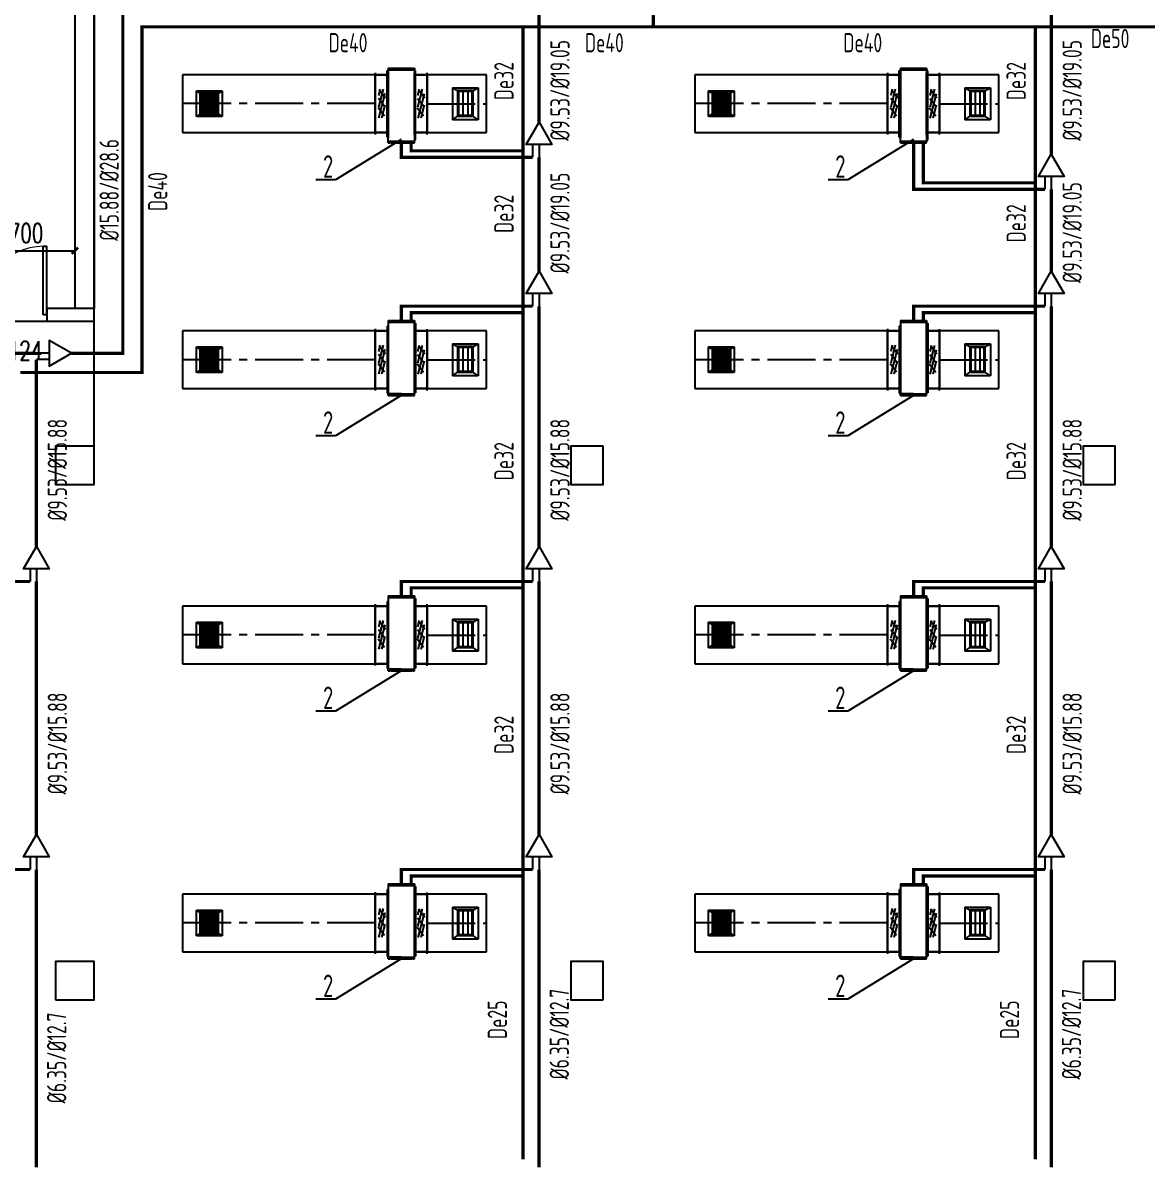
# Model space of a CAD drawing. Extents: x 1738143 to 1822243, y -608375 to -303375.
# Drawn here: x 1767924 to 1785486, y -524786 to -506971 of the extents above; entities that cross this region are included whole.
import ezdxf

# ---------------------------------------------------------------- set-up
doc = ezdxf.new("R2010")
doc.units = 0
doc.header["$LTSCALE"] = 1000
doc.header["$MEASUREMENT"] = 0
doc.linetypes.add('CENTER2', pattern=[1.125, 0.75, -0.125, 0.125, -0.125])
for name, color, linetype in [('COLUMN', 9, 'Continuous'), ('DUCT-排风风口', 7, 'Continuous'), ('DUCT-送风中心线', 5, 'CENTER2'), ('DUCT-送风法兰', 2, 'Continuous'), ('DUCT-送风管', 4, 'Continuous'), ('DUCT-送风管端线', 2, 'Continuous'), ('DUCT-送风阀门', 7, 'Continuous'), ('PIPE-空冷凝水', 150, 'CENTER2'), ('TH_DIM', 3, 'Continuous'), ('TH_TEXT', 7, 'Continuous'), ('VRV-EQUIP', 7, 'Continuous'), ('VRV-PIPE', 1, 'Continuous'), ('VRV-配件', 1, 'Continuous'), ('WALL', 9, 'Continuous'), ('WINDOW', 4, 'Continuous'), ('WINDOW_TEXT', 7, 'Continuous'), ('采暖', 7, 'Continuous')]:
    doc.layers.add(name, color=color, linetype=linetype)
doc.styles.add('_TCH_DIM_T3', font='SIMPLEX', dxfattribs={"width": 0.705882, "bigfont": 'GBCBIG'})
doc.styles.add('_TCH_WINDOW', font='SIMPLEX', dxfattribs={"height": 3.5, "bigfont": 'GBCBIG'})
doc.styles.add('TSSD_Rein', font='Tssdeng.shx', dxfattribs={"width": 0.7, "bigfont": 'hztxt.shx'})
doc.dimstyles.new('_TCH_ARCH&&100', dxfattribs={"dimtxt": 297.5, "dimasz": 100, "dimexe": 250, "dimexo": 300, "dimgap": 126.25, "dimtad": 1, "dimdec": 0, "dimzin": 0, "dimdsep": 46, "dimtxsty": '_TCH_DIM_T3', "dimblk": 'ARCHTICK', "dimcen": 0.09, "dimclrt": 7, "dimazin": 2, "dimtfac": 1, "dimtdec": 0, "dimtix": 1, "dimtmove": 2, "dimatfit": 3, "dimfxl": 30, "dimtolj": 1, "dimtzin": 0, "dimarcsym": 0})

# ---------------------------------------------------------------- blocks, each defined once
blk = doc.blocks.new('_FZHK')
blk.add_lwpolyline([(-0.5, -0.5), (0.5, -0.5), (0.5, 0.5), (-0.5, 0.5)], close=True)
blk = doc.blocks.new('$DorLib2D$00000001')
for p, q in [((0.45, 0.975), (0.5, 0.975)), ((0.45, 0), (0.45, 0.975)), ((0.5, 0), (0.5, 0.975)), ((0.5, 0), (0.45, 0))]:
    blk.add_line(p, q)
at = {"lineweight": 13}
blk.add_arc((0.475, 0), 0.975, 91.4693, 180, dxfattribs=at)
blk = doc.blocks.new('A$C67117B41')
blk.add_line((-18200.9, 6856.2), (-18200.9, 10006.4))
at = {"layer": 'WALL'}
for p, q in [((-18500.9, 14206.2), (-18500.9, 9006.4)), ((-18200.9, 14206.2), (-18200.9, 9006.4)), ((-18200.9, 9006.4), (-18938.7, 9006.4)), ((-18938.7, 9006.4), (-18938.7, 8806.4)), ((-18200.9, 8806.4), (-18200.9, 9006.4)), ((-18938.7, 8806.4), (-18200.9, 8806.4))]:
    blk.add_line(p, q, dxfattribs=at)
at = {"layer": 'COLUMN'}
for p, xscale, yscale, zscale, rotation in [((-18500.9, 6556.2), 600, 600, 600, 180), ((-10500.9, 6556.2), 500, 600, 600, 180), ((-2500.9, 6556.2), 600, 500, 500, 90), ((-10500.9, -1493.8), 600.0009766495787, 500, 500, 90), ((-2500.9, -1493.8), 600.0009765375871, 499.9999999795109, 499.9999999795109, 90)]:
    blk.add_blockref('_FZHK', p, dxfattribs=dict(at, xscale=xscale, yscale=yscale, zscale=zscale, rotation=rotation))
at = {"layer": 'COLUMN', "xscale": 600, "yscale": 600, "zscale": 600}
blk.add_blockref('_FZHK', (-18500.9, -1493.8), dxfattribs=at)
at = {"layer": 'WINDOW'}
ref = blk.add_blockref('$DorLib2D$00000001', (-19488.7, 8906.4), dxfattribs=dict(at, xscale=-1100, yscale=-1100, zscale=-1100, rotation=180.0000000000262))
ref.add_attrib('A', 'M1124', (-19943.7, 8197.9), dxfattribs={"layer": 'WINDOW_TEXT', "height": 297.5, "style": '_TCH_WINDOW', "width": 0.705882})
blk = doc.blocks.new('_ArchTick')
at = {"color": 0, "linetype": 'ByBlock', "const_width": 0.4}
blk.add_lwpolyline([(-0.5, -0.5), (0.5, 0.5)], dxfattribs=at)
blk = doc.blocks.new('*D705')
at = {"layer": 'Defpoints', "color": 0, "transparency": 16777216}
for p in [(1767035, -508435), (1768736, -508436), (1768736, -510531)]:
    blk.add_point(p, dxfattribs=at)
at = {"layer": 'TH_DIM', "color": 0, "lineweight": -2, "transparency": 16777216}
for p, q in [((1767035, -508735), (1767035, -510781)), ((1768736, -508736), (1768736, -510781)), ((1767035, -510531), (1768736, -510531))]:
    blk.add_line(p, q, dxfattribs=at)
at = {"layer": 'TH_DIM', "color": 0, "lineweight": -2, "transparency": 16777216, "xscale": 100, "yscale": 100, "zscale": 100}
for p, rotation in [((1767035, -510531), 179.9856760554191), ((1768736, -510531), 359.985676055419)]:
    blk.add_blockref('_ArchTick', p, dxfattribs=dict(at, rotation=rotation))
at = {"layer": 'TH_DIM', "color": 7, "transparency": 16777216, "insert": (1767885, -510256), "char_height": 297.5, "attachment_point": 5, "rotation": 359.9857, "style": '_TCH_DIM_T3'}
blk.add_mtext('\\A1;1700', dxfattribs=at)
blk = doc.blocks.new('$风口$00000108')
for p, q in [((-250, 135), (-190, 75)), ((-250, -135), (-250, 135)), ((250, 135), (200, 75)), ((250, 135), (250, -135)), ((200, 25), (-190, 25)), ((-250, -135), (-190, -75)), ((200, -25), (-190, -25)), ((200, -75), (250, -135)), ((250, -135), (-250, -135))]:
    blk.add_line(p, q)
at = {"linetype": 'Continuous'}
blk.add_line((250, 135), (-250, 135), dxfattribs=at)
at = {"lineweight": 40}
for p, q in [((-190, 75), (200, 75)), ((-190, -75), (-190, 75)), ((200, 75), (200, -75)), ((-190, -75), (200, -75))]:
    blk.add_line(p, q, dxfattribs=at)
blk = doc.blocks.new('$风口$00000138')
for p, q in [((-195, 130), (195, 130)), ((-195, -130), (-195, 130)), ((-160, 95), (-195, 130)), ((160, 95), (195, 130)), ((195, 130), (195, -130)), ((160, 95), (-160, 95)), ((160, -95), (160, 95)), ((-160, -95), (-195, -130)), ((-160, -95), (160, -95)), ((160, -95), (195, -130)), ((195, -130), (-195, -130))]:
    blk.add_line(p, q)
at = {"lineweight": 40}
blk.add_line((-160, 95), (-160, -95), dxfattribs=at)
at = {"lineweight": -3}
for p, q in [((-140, 68.5), (-160, 68.5)), ((-160, 64), (-140, 64)), ((-140, 42), (-160, 42)), ((-160, 37.5), (-140, 37.5)), ((-140, 15.5), (-160, 15.5)), ((-160, 11), (-140, 11)), ((-140, -95), (-140, 95)), ((-135, 95), (-135, -95)), ((-115, 68.5), (-135, 68.5)), ((-135, 64), (-115, 64)), ((-115, 42), (-135, 42)), ((-135, 37.5), (-115, 37.5)), ((-115, 15.5), (-135, 15.5)), ((-135, 11), (-115, 11)), ((-115, -95), (-115, 95)), ((-110, 95), (-110, -95)), ((-90, 68.5), (-110, 68.5)), ((-110, 64), (-90, 64)), ((-90, 42), (-110, 42)), ((-110, 37.5), (-90, 37.5)), ((-90, 15.5), (-110, 15.5)), ((-110, 11), (-90, 11)), ((-90, -95), (-90, 95)), ((-85, 95), (-85, -95)), ((-65, 68.5), (-85, 68.5)), ((-85, 64), (-65, 64)), ((-65, 42), (-85, 42)), ((-85, 37.5), (-65, 37.5)), ((-65, 15.5), (-85, 15.5)), ((-85, 11), (-65, 11)), ((-65, -95), (-65, 95)), ((-60, 95), (-60, -95)), ((-40, 68.5), (-60, 68.5)), ((-60, 64), (-40, 64)), ((-40, 42), (-60, 42)), ((-60, 37.5), (-40, 37.5)), ((-40, 15.5), (-60, 15.5)), ((-60, 11), (-40, 11)), ((-40, -95), (-40, 95)), ((-35, 95), (-35, -95)), ((-15, 68.5), (-35, 68.5)), ((-35, 64), (-15, 64)), ((-15, 42), (-35, 42)), ((-35, 37.5), (-15, 37.5)), ((-15, 15.5), (-35, 15.5)), ((-35, 11), (-15, 11)), ((-15, -95), (-15, 95)), ((-10, 95), (-10, -95)), ((10, 68.5), (-10, 68.5)), ((-10, 64), (10, 64)), ((10, 42), (-10, 42)), ((-10, 37.5), (10, 37.5)), ((10, 15.5), (-10, 15.5)), ((-10, 11), (10, 11)), ((10, -95), (10, 95)), ((15, 95), (15, -95)), ((35, 68.5), (15, 68.5)), ((15, 64), (35, 64)), ((35, 42), (15, 42)), ((15, 37.5), (35, 37.5)), ((35, 15.5), (15, 15.5)), ((15, 11), (35, 11)), ((35, -95), (35, 95)), ((40, 95), (40, -95)), ((60, 68.5), (40, 68.5)), ((40, 64), (60, 64)), ((60, 42), (40, 42)), ((40, 37.5), (60, 37.5)), ((60, 15.5), (40, 15.5)), ((40, 11), (60, 11)), ((60, -95), (60, 95)), ((65, 95), (65, -95)), ((85, 68.5), (65, 68.5)), ((65, 64), (85, 64)), ((85, 42), (65, 42)), ((65, 37.5), (85, 37.5)), ((85, 15.5), (65, 15.5)), ((65, 11), (85, 11)), ((85, -95), (85, 95)), ((90, 95), (90, -95)), ((110, 68.5), (90, 68.5)), ((90, 64), (110, 64)), ((110, 42), (90, 42)), ((90, 37.5), (110, 37.5)), ((110, 15.5), (90, 15.5)), ((90, 11), (110, 11)), ((110, -95), (110, 95)), ((115, 95), (115, -95)), ((135, 68.5), (115, 68.5)), ((115, 64), (135, 64)), ((135, 42), (115, 42)), ((115, 37.5), (135, 37.5)), ((135, 15.5), (115, 15.5)), ((115, 11), (135, 11)), ((135, -95), (135, 95)), ((140, 95), (140, -95)), ((160, 68.5), (140, 68.5)), ((140, 64), (160, 64)), ((160, 42), (140, 42)), ((140, 37.5), (160, 37.5)), ((160, 15.5), (140, 15.5)), ((140, 11), (160, 11)), ((-140, -11), (-160, -11)), ((-160, -15.5), (-140, -15.5)), ((-140, -37.5), (-160, -37.5)), ((-160, -42), (-140, -42)), ((-140, -64), (-160, -64)), ((-160, -68.5), (-140, -68.5)), ((-115, -11), (-135, -11)), ((-135, -15.5), (-115, -15.5)), ((-115, -37.5), (-135, -37.5)), ((-135, -42), (-115, -42)), ((-115, -64), (-135, -64)), ((-135, -68.5), (-115, -68.5)), ((-90, -11), (-110, -11)), ((-110, -15.5), (-90, -15.5)), ((-90, -37.5), (-110, -37.5)), ((-110, -42), (-90, -42)), ((-90, -64), (-110, -64)), ((-110, -68.5), (-90, -68.5)), ((-65, -11), (-85, -11)), ((-85, -15.5), (-65, -15.5)), ((-65, -37.5), (-85, -37.5)), ((-85, -42), (-65, -42)), ((-65, -64), (-85, -64)), ((-85, -68.5), (-65, -68.5)), ((-40, -11), (-60, -11)), ((-60, -15.5), (-40, -15.5)), ((-40, -37.5), (-60, -37.5)), ((-60, -42), (-40, -42)), ((-40, -64), (-60, -64)), ((-60, -68.5), (-40, -68.5)), ((-15, -11), (-35, -11)), ((-35, -15.5), (-15, -15.5)), ((-15, -37.5), (-35, -37.5)), ((-35, -42), (-15, -42)), ((-15, -64), (-35, -64)), ((-35, -68.5), (-15, -68.5)), ((10, -11), (-10, -11)), ((-10, -15.5), (10, -15.5)), ((10, -37.5), (-10, -37.5)), ((-10, -42), (10, -42)), ((10, -64), (-10, -64)), ((-10, -68.5), (10, -68.5)), ((35, -11), (15, -11)), ((15, -15.5), (35, -15.5)), ((35, -37.5), (15, -37.5)), ((15, -42), (35, -42)), ((35, -64), (15, -64)), ((15, -68.5), (35, -68.5)), ((60, -11), (40, -11)), ((40, -15.5), (60, -15.5)), ((60, -37.5), (40, -37.5)), ((40, -42), (60, -42)), ((60, -64), (40, -64)), ((40, -68.5), (60, -68.5)), ((85, -11), (65, -11)), ((65, -15.5), (85, -15.5)), ((85, -37.5), (65, -37.5)), ((65, -42), (85, -42)), ((85, -64), (65, -64)), ((65, -68.5), (85, -68.5)), ((110, -11), (90, -11)), ((90, -15.5), (110, -15.5)), ((110, -37.5), (90, -37.5)), ((90, -42), (110, -42)), ((110, -64), (90, -64)), ((90, -68.5), (110, -68.5)), ((135, -11), (115, -11)), ((115, -15.5), (135, -15.5)), ((135, -37.5), (115, -37.5)), ((115, -42), (135, -42)), ((135, -64), (115, -64)), ((115, -68.5), (135, -68.5)), ((160, -11), (140, -11)), ((140, -15.5), (160, -15.5)), ((160, -37.5), (140, -37.5)), ((140, -42), (160, -42)), ((160, -64), (140, -64)), ((140, -68.5), (160, -68.5))]:
    blk.add_line(p, q, dxfattribs=at)
blk = doc.blocks.new('$VRV_海信日立$00000013')
for p, q in [((-450, 135), (-430, 135)), ((-450, 135), (-450, 118.25)), ((-443.5, 118.25), (-450, 118.25)), ((-443.5, 118.25), (-443.5, 121.5)), ((-436.5, 121.5), (-436.5, 108.5)), ((-430, 135), (-430, -135)), ((-429.6, 134.6), (-430, 134.6)), ((-430, -0.5), (-430, 134.6)), ((-429.6, 135), (-429.6, 134.6)), ((-429.6, 135), (389, 135)), ((-429, 135.5), (-429, 135)), ((389, 135.5), (-429, 135.5)), ((389, 135), (-429, 135)), ((382, 147.5), (-422, 147.5)), ((-422, 147.5), (-422, 135.5)), ((375, 135.5), (375, 135)), ((382, 147.5), (382, 135.5)), ((389, 135.5), (389, 135)), ((389, 134.6), (389, 135)), ((430, 134.6), (389, 134.6)), ((430, 134.6), (429.6, 134.6)), ((430, 135), (430, -135)), ((450, 135), (430, 135)), ((430, 134.6), (430, -6.5)), ((436.5, 121.5), (436.5, 108.5)), ((443.5, 118.25), (443.5, 121.5)), ((443.5, 118.25), (450, 118.25)), ((450, 135), (450, 118.25)), ((-443.5, 111.75), (-450, 111.75)), ((-450, 111.75), (-450, -111.75)), ((-443.5, 108.5), (-443.5, 111.75)), ((443.5, 111.75), (450, 111.75)), ((443.5, 108.5), (443.5, 111.75)), ((450, 111.75), (450, -111.75)), ((-443.5, -111.75), (-450, -111.75)), ((-443.5, -108.5), (-443.5, -111.75)), ((-436.5, -121.5), (-436.5, -108.5)), ((430, -46.617211), (430, -74.743728)), ((430, -84.256272), (430, -135)), ((436.5, -108.5), (436.5, -121.5)), ((443.5, -108.5), (443.5, -111.75)), ((443.5, -111.75), (450, -111.75)), ((-450, -118.25), (-450, -135)), ((-443.5, -118.25), (-450, -118.25)), ((-450, -135), (-430, -135)), ((-443.5, -118.25), (-443.5, -121.5)), ((-430, -134.6), (-429.6, -134.6)), ((-429.6, -134.6), (-429.6, -135)), ((-429.6, -135), (-425, -135)), ((-425, -135), (425.014933, -135)), ((-425, -135.5), (-425, -135)), ((-425, -135.5), (425.014933, -135.5)), ((-418, -147.5), (-418, -135)), ((418, -147.5), (-418, -147.5)), ((418, -135.5), (418, -147.5)), ((425, -135), (425, -135.5)), ((429.6, -135), (425.014933, -135)), ((430, -134.6), (429.6, -134.6)), ((429.6, -134.6), (429.6, -135)), ((450, -135), (430, -135)), ((443.5, -118.25), (450, -118.25)), ((443.5, -118.25), (443.5, -121.5)), ((450, -118.25), (450, -135))]:
    blk.add_line(p, q)
for centre, start, end in [((-440, 121.5), 90, 180), ((-440, 121.5), 0, 90), ((440, 121.5), 90, 180), ((440, 121.5), 0, 90), ((-440, 108.5), 180, 270), ((-440, 108.5), 270, 0), ((440, 108.5), 180, 270), ((440, 108.5), 270, 0), ((-440, -108.5), 90, 180), ((-440, -108.5), 0, 90), ((440, -108.5), 90, 180), ((440, -108.5), 0, 90), ((-440, -121.5), 180, 270), ((-440, -121.5), 270, 0), ((440, -121.5), 180, 270), ((440, -121.5), 270, 0)]:
    blk.add_arc(centre, 3.5, start, end)
blk = doc.blocks.new('00000589Body')
at = {"color": 0, "linetype": 'ByBlock', "lineweight": -2}
for p, q in [((250, 500), (-250, 500)), ((-250, -500), (-250, 500)), ((250, -500), (250, 500)), ((-250, -500), (250, -500))]:
    blk.add_line(p, q, dxfattribs=at)
at = {"color": 0, "linetype": 'ByBlock'}
for p, q in [((-125, -174), (120, 250)), ((-125, 26), (4, 250)), ((145, 69), (-105, 213)), ((125, -93), (-125, 51)), ((-53, -250), (125, 59)), ((96, -246), (-154, -102)), ((62, -250), (125, -141))]:
    blk.add_line(p, q, dxfattribs=at)

msp = doc.modelspace()

# ---------------------------------------------------------------- hatches: boundary and pattern name
at = {"layer": 'PIPE-空冷凝水', "linetype": 'CENTER2'}
for points in [[(1769786.2, -507033.2), (1769786.2, -507008.2), (1769761.2, -507008.2)], [(1769786.2, -507033.2), (1769761.2, -507033.2), (1769761.2, -507008.2)], [(1773989, -508970.8), (1773964, -508970.8), (1773964, -508995.8)], [(1773989, -508970.8), (1773989, -508995.8), (1773964, -508995.8)], [(1781989, -509470.8), (1781964, -509470.8), (1781964, -509495.8)], [(1781989, -509470.8), (1781989, -509495.8), (1781964, -509495.8)], [(1773989, -511498.2), (1773964, -511498.2), (1773964, -511473.2)], [(1773989, -511498.2), (1773989, -511473.2), (1773964, -511473.2)], [(1781989, -511498.2), (1781964, -511498.2), (1781964, -511473.2)], [(1781989, -511498.2), (1781989, -511473.2), (1781964, -511473.2)], [(1769786.2, -512433), (1769811.2, -512433), (1769811.2, -512458)], [(1769786.2, -512433), (1769786.2, -512458), (1769811.2, -512458)], [(1773989, -515798.2), (1773964, -515798.2), (1773964, -515773.2)], [(1773989, -515798.2), (1773989, -515773.2), (1773964, -515773.2)], [(1781989, -515798.2), (1781964, -515798.2), (1781964, -515773.2)], [(1781989, -515798.2), (1781989, -515773.2), (1781964, -515773.2)], [(1773989, -520298.2), (1773964, -520298.2), (1773964, -520273.2)], [(1773989, -520298.2), (1773989, -520273.2), (1773964, -520273.2)], [(1781989, -520298.2), (1781964, -520298.2), (1781964, -520273.2)], [(1781989, -520298.2), (1781989, -520273.2), (1781964, -520273.2)]]:
    msp.add_hatch(color=256, dxfattribs=at).paths.add_polyline_path(points)
at = {"layer": 'VRV-PIPE', "linetype": 'Continuous'}
for points in [[(1773837.5, -509070.8), (1773812.5, -509070.8), (1773812.5, -509095.8)], [(1773837.5, -509070.8), (1773837.5, -509095.8), (1773812.5, -509095.8)], [(1781837.5, -509570.8), (1781812.5, -509570.8), (1781812.5, -509595.8)], [(1781837.5, -509570.8), (1781837.5, -509595.8), (1781812.5, -509595.8)], [(1773837.5, -511398.2), (1773812.5, -511398.2), (1773812.5, -511373.2)], [(1773837.5, -511398.2), (1773837.5, -511373.2), (1773812.5, -511373.2)], [(1781837.5, -511398.2), (1781812.5, -511398.2), (1781812.5, -511373.2)], [(1781837.5, -511398.2), (1781837.5, -511373.2), (1781812.5, -511373.2)], [(1769486.2, -512133), (1769511.2, -512133), (1769511.2, -512158)], [(1769486.2, -512133), (1769486.2, -512158), (1769511.2, -512158)], [(1773837.5, -515698.2), (1773812.5, -515698.2), (1773812.5, -515673.2)], [(1773837.5, -515698.2), (1773837.5, -515673.2), (1773812.5, -515673.2)], [(1781837.5, -515698.2), (1781812.5, -515698.2), (1781812.5, -515673.2)], [(1781837.5, -515698.2), (1781837.5, -515673.2), (1781812.5, -515673.2)], [(1773837.5, -520198.2), (1773812.5, -520198.2), (1773812.5, -520173.2)], [(1773837.5, -520198.2), (1773837.5, -520173.2), (1773812.5, -520173.2)], [(1781837.5, -520198.2), (1781812.5, -520198.2), (1781812.5, -520173.2)], [(1781837.5, -520198.2), (1781837.5, -520173.2), (1781812.5, -520173.2)]]:
    msp.add_hatch(color=256, dxfattribs=at).paths.add_polyline_path(points)

# ---------------------------------------------------------------- linework, layer by layer
for p, q in [((1773836, -508792.2, 2500), (1772810.1, -509423.9, -1899.8)), ((1781836.8, -508792.2, 2500), (1780810.9, -509423.9, -1899.8)), ((1772810.1, -509423.9, -1899.8), (1772502.8, -509423.9, -1899.8)), ((1780810.9, -509423.9, -1899.8), (1780503.6, -509423.9, -1899.8)), ((1773836, -512792.2, 2500), (1772810.1, -513423.9, -1899.8)), ((1781836, -512792.2, 2500), (1780810.1, -513423.9, -1899.8)), ((1772810.1, -513423.9, -1899.8), (1772502.8, -513423.9, -1899.8)), ((1780810.1, -513423.9, -1899.8), (1780502.8, -513423.9, -1899.8)), ((1773836, -517092.2, 2500), (1772810.1, -517723.9, -1899.8)), ((1781836, -517092.2, 2500), (1780810.1, -517723.9, -1899.8)), ((1772810.1, -517723.9, -1899.8), (1772502.8, -517723.9, -1899.8)), ((1780810.1, -517723.9, -1899.8), (1780502.8, -517723.9, -1899.8)), ((1773836, -521592.2, 2500), (1772810.1, -522223.9, -1899.8)), ((1781836, -521592.2, 2500), (1780810.1, -522223.9, -1899.8)), ((1772810.1, -522223.9, -1899.8), (1772502.8, -522223.9, -1899.8)), ((1780810.1, -522223.9, -1899.8), (1780502.8, -522223.9, -1899.8))]:
    msp.add_line(p, q)
for points in [[(1752436.2, -513558.2), (1752436.2, -511633), (1769036.2, -511633), (1769036.2, -506233.2), (1785036.2, -506233.2), (1785036.2, -497833.2), (1808436.2, -497833.2), (1808836.2, -498333.2), (1808836.2, -521533.2), (1808436.2, -522033.2), (1793036.2, -522033.2), (1793036.2, -527633.2), (1792536.2, -528233.2), (1752436.2, -528233.2), (1752447.2, -500582.6), (1768736.2, -500582.6)], [(1752442.8, -511633), (1769036.2, -511633), (1769036.2, -506233.2), (1785036.2, -506233.2), (1785036.2, -497833.2), (1808436.2, -497833.2), (1808836.2, -498383.2), (1808836.2, -521533.2), (1808436.2, -522033.2), (1793036.2, -522033.2), (1793036.2, -527633.2), (1792536.2, -528233.2), (1752436.2, -528233.2), (1752442.8, -511633)]]:
    msp.add_lwpolyline(points)
at = {"layer": 'DUCT-送风中心线'}
for p, q in [((1773429.5, -508233.2), (1770418.4, -508233.2)), ((1774240.9, -508234.5), (1775167.4, -508234.5)), ((1781429.5, -508233.2), (1778418.4, -508233.2)), ((1782240.9, -508234.5), (1783167.4, -508234.5)), ((1773429.5, -512233.2), (1770418.4, -512233.2)), ((1774240.9, -512234.5), (1775167.4, -512234.5)), ((1781429.5, -512233.2), (1778418.4, -512233.2)), ((1782240.9, -512234.5), (1783167.4, -512234.5)), ((1773429.5, -516533.2), (1770418.4, -516533.2)), ((1774240.9, -516534.5), (1775167.4, -516534.5)), ((1781429.5, -516533.2), (1778418.4, -516533.2)), ((1782240.9, -516534.5), (1783167.4, -516534.5)), ((1773429.5, -521033.2), (1770418.4, -521033.2)), ((1774240.9, -521034.5), (1775167.4, -521034.5)), ((1781429.5, -521033.2), (1778418.4, -521033.2)), ((1782240.9, -521034.5), (1783167.4, -521034.5))]:
    msp.add_line(p, q, dxfattribs=at)
at = {"layer": 'DUCT-送风法兰'}
for p, q in [((1773429.6, -507753.2), (1773429.6, -508713.2)), ((1773629.8, -507753.2), (1773629.8, -508713.2)), ((1774040.6, -508714.5), (1774040.6, -507754.5)), ((1774240.8, -508714.5), (1774240.8, -507754.5)), ((1781429.6, -507753.2), (1781429.6, -508713.2)), ((1781629.8, -507753.2), (1781629.8, -508713.2)), ((1782040.6, -508714.5), (1782040.6, -507754.5)), ((1782240.8, -508714.5), (1782240.8, -507754.5)), ((1773429.6, -511753.2), (1773429.6, -512713.2)), ((1773629.8, -511753.2), (1773629.8, -512713.2)), ((1774040.6, -512714.5), (1774040.6, -511754.5)), ((1774240.8, -512714.5), (1774240.8, -511754.5)), ((1781429.6, -511753.2), (1781429.6, -512713.2)), ((1781629.8, -511753.2), (1781629.8, -512713.2)), ((1782040.6, -512714.5), (1782040.6, -511754.5)), ((1782240.8, -512714.5), (1782240.8, -511754.5)), ((1773429.6, -516053.2), (1773429.6, -517013.2)), ((1773629.8, -516053.2), (1773629.8, -517013.2)), ((1774040.6, -517014.5), (1774040.6, -516054.5)), ((1774240.8, -517014.5), (1774240.8, -516054.5)), ((1781429.6, -516053.2), (1781429.6, -517013.2)), ((1781629.8, -516053.2), (1781629.8, -517013.2)), ((1782040.6, -517014.5), (1782040.6, -516054.5)), ((1782240.8, -517014.5), (1782240.8, -516054.5)), ((1773429.6, -520553.2), (1773429.6, -521513.2)), ((1773629.8, -520553.2), (1773629.8, -521513.2)), ((1781429.6, -520553.2), (1781429.6, -521513.2)), ((1781629.8, -520553.2), (1781629.8, -521513.2)), ((1774040.6, -521514.5), (1774040.6, -520554.5)), ((1774240.8, -521514.5), (1774240.8, -520554.5)), ((1782040.6, -521514.5), (1782040.6, -520554.5)), ((1782240.8, -521514.5), (1782240.8, -520554.5))]:
    msp.add_line(p, q, dxfattribs=at)
at = {"layer": 'DUCT-送风管'}
for p, q in [((1773429.5, -507783.2), (1770418.4, -507783.2)), ((1770418.4, -507783.2), (1770418.4, -508683.2)), ((1773429.7, -507783.2), (1773629.7, -507783.2)), ((1774040.7, -507784.5), (1774240.7, -507784.5)), ((1775167.4, -507784.5), (1774240.9, -507784.5)), ((1775167.4, -508684.5), (1775167.4, -507784.5)), ((1781429.5, -507783.2), (1778418.4, -507783.2)), ((1778418.4, -507783.2), (1778418.4, -508683.2)), ((1781429.7, -507783.2), (1781629.7, -507783.2)), ((1782040.7, -507784.5), (1782240.7, -507784.5)), ((1783167.4, -507784.5), (1782240.9, -507784.5)), ((1783167.4, -508684.5), (1783167.4, -507784.5)), ((1770418.4, -508683.2), (1773429.5, -508683.2)), ((1773629.7, -508683.2), (1773429.7, -508683.2)), ((1774240.7, -508684.5), (1774040.7, -508684.5)), ((1774240.9, -508684.5), (1775167.4, -508684.5)), ((1778418.4, -508683.2), (1781429.5, -508683.2)), ((1781629.7, -508683.2), (1781429.7, -508683.2)), ((1782240.7, -508684.5), (1782040.7, -508684.5)), ((1782240.9, -508684.5), (1783167.4, -508684.5)), ((1773429.5, -511783.2), (1770418.4, -511783.2)), ((1770418.4, -511783.2), (1770418.4, -512683.2)), ((1773429.7, -511783.2), (1773629.7, -511783.2)), ((1774040.7, -511784.5), (1774240.7, -511784.5)), ((1775167.4, -511784.5), (1774240.9, -511784.5)), ((1775167.4, -512684.5), (1775167.4, -511784.5)), ((1781429.5, -511783.2), (1778418.4, -511783.2)), ((1778418.4, -511783.2), (1778418.4, -512683.2)), ((1781429.7, -511783.2), (1781629.7, -511783.2)), ((1782040.7, -511784.5), (1782240.7, -511784.5)), ((1783167.4, -511784.5), (1782240.9, -511784.5)), ((1783167.4, -512684.5), (1783167.4, -511784.5)), ((1770418.4, -512683.2), (1773429.5, -512683.2)), ((1773629.7, -512683.2), (1773429.7, -512683.2)), ((1774240.7, -512684.5), (1774040.7, -512684.5)), ((1774240.9, -512684.5), (1775167.4, -512684.5)), ((1778418.4, -512683.2), (1781429.5, -512683.2)), ((1781629.7, -512683.2), (1781429.7, -512683.2)), ((1782240.7, -512684.5), (1782040.7, -512684.5)), ((1782240.9, -512684.5), (1783167.4, -512684.5)), ((1773429.5, -516083.2), (1770418.4, -516083.2)), ((1770418.4, -516083.2), (1770418.4, -516983.2)), ((1773429.7, -516083.2), (1773629.7, -516083.2)), ((1774040.7, -516084.5), (1774240.7, -516084.5)), ((1775167.4, -516084.5), (1774240.9, -516084.5)), ((1775167.4, -516984.5), (1775167.4, -516084.5)), ((1781429.5, -516083.2), (1778418.4, -516083.2)), ((1778418.4, -516083.2), (1778418.4, -516983.2)), ((1781429.7, -516083.2), (1781629.7, -516083.2)), ((1782040.7, -516084.5), (1782240.7, -516084.5)), ((1783167.4, -516084.5), (1782240.9, -516084.5)), ((1783167.4, -516984.5), (1783167.4, -516084.5)), ((1770418.4, -516983.2), (1773429.5, -516983.2)), ((1773629.7, -516983.2), (1773429.7, -516983.2)), ((1774240.7, -516984.5), (1774040.7, -516984.5)), ((1774240.9, -516984.5), (1775167.4, -516984.5)), ((1778418.4, -516983.2), (1781429.5, -516983.2)), ((1781629.7, -516983.2), (1781429.7, -516983.2)), ((1782240.7, -516984.5), (1782040.7, -516984.5)), ((1782240.9, -516984.5), (1783167.4, -516984.5)), ((1773429.5, -520583.2), (1770418.4, -520583.2)), ((1770418.4, -520583.2), (1770418.4, -521483.2)), ((1773429.7, -520583.2), (1773629.7, -520583.2)), ((1774040.7, -520584.5), (1774240.7, -520584.5)), ((1775167.4, -520584.5), (1774240.9, -520584.5)), ((1775167.4, -521484.5), (1775167.4, -520584.5)), ((1781429.5, -520583.2), (1778418.4, -520583.2)), ((1778418.4, -520583.2), (1778418.4, -521483.2)), ((1781429.7, -520583.2), (1781629.7, -520583.2)), ((1782040.7, -520584.5), (1782240.7, -520584.5)), ((1783167.4, -520584.5), (1782240.9, -520584.5)), ((1783167.4, -521484.5), (1783167.4, -520584.5)), ((1770418.4, -521483.2), (1773429.5, -521483.2)), ((1773629.7, -521483.2), (1773429.7, -521483.2)), ((1774240.7, -521484.5), (1774040.7, -521484.5)), ((1774240.9, -521484.5), (1775167.4, -521484.5)), ((1778418.4, -521483.2), (1781429.5, -521483.2)), ((1781629.7, -521483.2), (1781429.7, -521483.2)), ((1782240.7, -521484.5), (1782040.7, -521484.5)), ((1782240.9, -521484.5), (1783167.4, -521484.5))]:
    msp.add_line(p, q, dxfattribs=at)
at = {"layer": 'DUCT-送风管端线'}
for p, q in [((1773429.5, -508683.2), (1773429.5, -507783.2)), ((1773429.7, -508683.2), (1773429.7, -507783.2)), ((1773629.7, -508683.2), (1773629.7, -507783.2)), ((1774040.7, -508684.5), (1774040.7, -507784.5)), ((1774240.7, -508684.5), (1774240.7, -507784.5)), ((1774240.9, -507784.5), (1774240.9, -508684.5)), ((1781429.5, -508683.2), (1781429.5, -507783.2)), ((1781429.7, -508683.2), (1781429.7, -507783.2)), ((1781629.7, -508683.2), (1781629.7, -507783.2)), ((1782040.7, -508684.5), (1782040.7, -507784.5)), ((1782240.7, -508684.5), (1782240.7, -507784.5)), ((1782240.9, -507784.5), (1782240.9, -508684.5)), ((1773429.5, -512683.2), (1773429.5, -511783.2)), ((1773429.7, -512683.2), (1773429.7, -511783.2)), ((1773629.7, -512683.2), (1773629.7, -511783.2)), ((1774040.7, -512684.5), (1774040.7, -511784.5)), ((1774240.7, -512684.5), (1774240.7, -511784.5)), ((1774240.9, -511784.5), (1774240.9, -512684.5)), ((1781429.5, -512683.2), (1781429.5, -511783.2)), ((1781429.7, -512683.2), (1781429.7, -511783.2)), ((1781629.7, -512683.2), (1781629.7, -511783.2)), ((1782040.7, -512684.5), (1782040.7, -511784.5)), ((1782240.7, -512684.5), (1782240.7, -511784.5)), ((1782240.9, -511784.5), (1782240.9, -512684.5)), ((1773429.5, -516983.2), (1773429.5, -516083.2)), ((1773429.7, -516983.2), (1773429.7, -516083.2)), ((1773629.7, -516983.2), (1773629.7, -516083.2)), ((1774040.7, -516984.5), (1774040.7, -516084.5)), ((1774240.7, -516984.5), (1774240.7, -516084.5)), ((1774240.9, -516084.5), (1774240.9, -516984.5)), ((1781429.5, -516983.2), (1781429.5, -516083.2)), ((1781429.7, -516983.2), (1781429.7, -516083.2)), ((1781629.7, -516983.2), (1781629.7, -516083.2)), ((1782040.7, -516984.5), (1782040.7, -516084.5)), ((1782240.7, -516984.5), (1782240.7, -516084.5)), ((1782240.9, -516084.5), (1782240.9, -516984.5)), ((1773429.5, -521483.2), (1773429.5, -520583.2)), ((1773429.7, -521483.2), (1773429.7, -520583.2)), ((1773629.7, -521483.2), (1773629.7, -520583.2)), ((1774040.7, -521484.5), (1774040.7, -520584.5)), ((1774240.7, -521484.5), (1774240.7, -520584.5)), ((1774240.9, -520584.5), (1774240.9, -521484.5)), ((1781429.5, -521483.2), (1781429.5, -520583.2)), ((1781429.7, -521483.2), (1781429.7, -520583.2)), ((1781629.7, -521483.2), (1781629.7, -520583.2)), ((1782040.7, -521484.5), (1782040.7, -520584.5)), ((1782240.7, -521484.5), (1782240.7, -520584.5)), ((1782240.9, -520584.5), (1782240.9, -521484.5))]:
    msp.add_line(p, q, dxfattribs=at)
at = {"layer": 'PIPE-空冷凝水', "linetype": 'CENTER2', "const_width": 50}
for points in [[(1777772.2, -505333.2), (1777772.2, -507033.2)], [(1769786.2, -507033.2), (1775736.9, -507033.2)], [(1769786.2, -512433), (1769786.2, -507033.2)], [(1775736.9, -507033.2), (1777772.2, -507033.2)], [(1775736.9, -508970.8), (1775736.9, -507033.2)], [(1777772.2, -507033.2), (1783737.6, -507033.2)], [(1783737.6, -507033.2), (1788879.3, -507033.2)], [(1783737.6, -509470.8), (1783737.6, -507033.2)], [(1773989, -508820.8), (1773989, -508970.8)], [(1781989, -508820.8), (1781989, -509470.8)], [(1775736.9, -508970.8), (1773989, -508970.8)], [(1775736.9, -511498.2), (1775736.9, -508970.8)], [(1783737.6, -509470.8), (1781989, -509470.8)], [(1783737.6, -511498.2), (1783737.6, -509470.8)], [(1773989, -511648.2), (1773989, -511498.2)], [(1775736.9, -511498.2), (1773989, -511498.2)], [(1775736.9, -515798.2), (1775736.9, -511498.2)], [(1781989, -511648.2), (1781989, -511498.2)], [(1783737.6, -511498.2), (1781989, -511498.2)], [(1783737.6, -515798.2), (1783737.6, -511498.2)], [(1767886.2, -512433), (1769786.2, -512433)], [(1773989, -515948.2), (1773989, -515798.2)], [(1775736.9, -515798.2), (1773989, -515798.2)], [(1775736.9, -520298.2), (1775736.9, -515798.2)], [(1781989, -515948.2), (1781989, -515798.2)], [(1783737.6, -515798.2), (1781989, -515798.2)], [(1783737.6, -520298.2), (1783737.6, -515798.2)], [(1773989, -520448.2), (1773989, -520298.2)], [(1775736.9, -520298.2), (1773989, -520298.2)], [(1775736.9, -524723.2), (1775736.9, -520298.2)], [(1781989, -520448.2), (1781989, -520298.2)], [(1783737.6, -520298.2), (1781989, -520298.2)], [(1783737.6, -524723.2), (1783737.6, -520298.2)]]:
    msp.add_lwpolyline(points, dxfattribs=at)
at = {"layer": 'VRV-PIPE', "linetype": 'Continuous', "const_width": 50}
for points in [[(1769486.2, -512133), (1769486.2, -506733.2)], [(1775986.9, -508524.4), (1775986.9, -506833.2)], [(1783987.6, -509024.4), (1783987.6, -506833.2)], [(1773837.5, -508820.8), (1773837.5, -509070.8)], [(1781837.5, -508820.8), (1781837.5, -509570.8)], [(1775886.9, -509070.8), (1773837.5, -509070.8)], [(1775986.9, -510851.8), (1775986.9, -509070.8)], [(1783887.6, -509570.8), (1781837.5, -509570.8)], [(1783987.6, -510851.8), (1783987.6, -509570.8)], [(1773837.5, -511648.2), (1773837.5, -511398.2)], [(1775886.9, -511398.2), (1773837.5, -511398.2)], [(1775986.9, -515151.8), (1775986.9, -511398.2)], [(1781837.5, -511648.2), (1781837.5, -511398.2)], [(1783887.6, -511398.2), (1781837.5, -511398.2)], [(1783987.6, -515151.8), (1783987.6, -511398.2)], [(1761782.6, -512133), (1768136.2, -512133)], [(1768682.6, -512133), (1769486.2, -512133)], [(1768136.2, -515151.8), (1768136.2, -512233)], [(1768036.2, -515698.2), (1765987.5, -515698.2)], [(1768136.2, -519651.8), (1768136.2, -515698.2)], [(1773837.5, -515948.2), (1773837.5, -515698.2)], [(1775886.9, -515698.2), (1773837.5, -515698.2)], [(1775986.9, -519651.8), (1775986.9, -515698.2)], [(1781837.5, -515948.2), (1781837.5, -515698.2)], [(1783887.6, -515698.2), (1781837.5, -515698.2)], [(1783987.6, -519651.8), (1783987.6, -515698.2)], [(1768036.2, -520198.2), (1765987.5, -520198.2)], [(1768136.2, -524848.2), (1768136.2, -520198.2)], [(1773837.5, -520448.2), (1773837.5, -520198.2)], [(1775886.9, -520198.2), (1773837.5, -520198.2)], [(1775986.9, -524848.2), (1775986.9, -520198.2)], [(1781837.5, -520448.2), (1781837.5, -520198.2)], [(1783887.6, -520198.2), (1781837.5, -520198.2)], [(1783987.6, -524848.2), (1783987.6, -520198.2)]]:
    msp.add_lwpolyline(points, dxfattribs=at)
at = {"layer": 'VRV-配件'}
for p, q in [((1775886.9, -508870.8), (1775886.9, -509070.8)), ((1775986.9, -508870.8), (1775986.9, -509070.8)), ((1783887.6, -509370.8), (1783887.6, -509570.8)), ((1783987.6, -509370.8), (1783987.6, -509570.8)), ((1775886.9, -511198.2), (1775886.9, -511398.2)), ((1775986.9, -511198.2), (1775986.9, -511398.2)), ((1783887.6, -511198.2), (1783887.6, -511398.2)), ((1783987.6, -511198.2), (1783987.6, -511398.2)), ((1768336.2, -512133), (1768136.2, -512133)), ((1768336.2, -512233), (1768136.2, -512233)), ((1768036.2, -515498.2), (1768036.2, -515698.2)), ((1768136.2, -515498.2), (1768136.2, -515698.2)), ((1775886.9, -515498.2), (1775886.9, -515698.2)), ((1775986.9, -515498.2), (1775986.9, -515698.2)), ((1783887.6, -515498.2), (1783887.6, -515698.2)), ((1783987.6, -515498.2), (1783987.6, -515698.2)), ((1768036.2, -519998.2), (1768036.2, -520198.2)), ((1768136.2, -519998.2), (1768136.2, -520198.2)), ((1775886.9, -519998.2), (1775886.9, -520198.2)), ((1775986.9, -519998.2), (1775986.9, -520198.2)), ((1783887.6, -519998.2), (1783887.6, -520198.2)), ((1783987.6, -519998.2), (1783987.6, -520198.2))]:
    msp.add_line(p, q, dxfattribs=at)
at = {"layer": 'VRV-配件', "elevation": 2500}
for points in [[(1775986.9, -508524.4), (1776186.9, -508870.8), (1775786.9, -508870.8)], [(1783987.6, -509024.4), (1784187.6, -509370.8), (1783787.6, -509370.8)], [(1775986.9, -510851.8), (1776186.9, -511198.2), (1775786.9, -511198.2)], [(1783987.6, -510851.8), (1784187.6, -511198.2), (1783787.6, -511198.2)], [(1768682.6, -512133), (1768336.2, -511933), (1768336.2, -512333)], [(1768136.2, -515151.8), (1768336.2, -515498.2), (1767936.2, -515498.2)], [(1775986.9, -515151.8), (1776186.9, -515498.2), (1775786.9, -515498.2)], [(1783987.6, -515151.8), (1784187.6, -515498.2), (1783787.6, -515498.2)], [(1768136.2, -519651.8), (1768336.2, -519998.2), (1767936.2, -519998.2)], [(1775986.9, -519651.8), (1776186.9, -519998.2), (1775786.9, -519998.2)], [(1783987.6, -519651.8), (1784187.6, -519998.2), (1783787.6, -519998.2)]]:
    msp.add_lwpolyline(points, close=True, dxfattribs=at)

# ---------------------------------------------------------------- block references
msp.add_blockref('A$C67117B41', (1787237.1, -520439.4))
at = {"layer": 'DUCT-排风风口', "xscale": 1.025641025641026, "yscale": 1.538461538461539, "rotation": 90}
for p in [(1770836.2, -508234.5, 2600), (1778836.2, -508234.5, 2600), (1770836.2, -512234.5, 2600), (1778836.2, -512234.5, 2600), (1770836.2, -516534.5, 2600), (1778836.2, -516534.5, 2600), (1770836.2, -521034.5, 2600), (1778836.2, -521034.5, 2600)]:
    msp.add_blockref('$风口$00000138', p, dxfattribs=at)
at = {"layer": 'DUCT-排风风口', "yscale": 1.481481481481482, "rotation": 90}
for p in [(1774836.2, -508234.5, 2600), (1782836.2, -508234.5, 2600), (1774836.2, -512234.5, 2600), (1782836.2, -512234.5, 2600), (1774836.2, -516534.5, 2600), (1782836.2, -516534.5, 2600), (1774836.2, -521034.5, 2600), (1782836.2, -521034.5, 2600)]:
    msp.add_blockref('$风口$00000108', p, dxfattribs=at)
at = {"layer": 'DUCT-送风阀门', "xscale": 0.4, "yscale": 0.9, "rotation": 180}
for p in [(1773529.7, -508233.2, 2500), (1774140.7, -508234.5, 2500), (1781529.7, -508233.2, 2500), (1782140.7, -508234.5, 2500), (1773529.7, -512233.2, 2500), (1774140.7, -512234.5, 2500), (1781529.7, -512233.2, 2500), (1782140.7, -512234.5, 2500), (1773529.7, -516533.2, 2500), (1774140.7, -516534.5, 2500), (1781529.7, -516533.2, 2500), (1782140.7, -516534.5, 2500), (1773529.7, -521033.2, 2500), (1774140.7, -521034.5, 2500), (1781529.7, -521033.2, 2500), (1782140.7, -521034.5, 2500)]:
    msp.add_blockref('00000589Body', p, dxfattribs=at)
at = {"layer": 'VRV-EQUIP', "xscale": 1.3}
for p, yscale, rotation in [((1773836, -508261.8, 2500), -1.515254237288136, 270), ((1781836, -508261.8, 2500), -1.515254237288136, 270), ((1773836, -512207.2, 2500), 1.515254237288136, 90), ((1781836, -512207.2, 2500), 1.515254237288136, 90), ((1773836, -516507.2, 2500), 1.515254237288136, 90), ((1781836, -516507.2, 2500), 1.515254237288136, 90), ((1773836, -521007.2, 2500), 1.515254237288136, 90), ((1781836, -521007.2, 2500), 1.515254237288136, 90)]:
    msp.add_blockref('$VRV_海信日立$00000013', p, dxfattribs=dict(at, yscale=yscale, rotation=rotation))

# ---------------------------------------------------------------- texts
at = {"layer": 'TH_TEXT', "style": 'TSSD_Rein', "width": 0.7}
for p in [(1772613.3, -509389.4, -1899.8), (1780614.1, -509389.4, -1899.8), (1772613.3, -513389.4, -1899.8), (1780613.3, -513389.4, -1899.8), (1772613.3, -517689.4, -1899.8), (1780613.3, -517689.4, -1899.8), (1772613.3, -522189.4, -1899.8), (1780613.3, -522189.4, -1899.8)]:
    msp.add_text('2', height=350, dxfattribs=at).set_placement(p)
at = {"layer": '采暖', "char_height": 300, "width": 28472.73, "attachment_point": 7, "line_spacing_factor": 0.96, "style": 'TSSD_Rein'}
for s, insert in [('{\\Ftssdeng,tssdchn|c134;De40}', (1772701.5, -507431.5, 2500)), ('{\\Ftssdeng,tssdchn|c134;De40}', (1776704.8, -507431.5, 2500)), ('{\\Ftssdeng,tssdchn|c134;De40}', (1780741, -507431.5, 2500)), ('{\\Ftssdeng,tssdchn|c134;De50}', (1784607.3, -507366.3, 2500))]:
    msp.add_mtext(s, dxfattribs=dict(at, insert=insert))
at = {"layer": '采暖', "char_height": 300, "width": 28472.73, "attachment_point": 7, "rotation": 90, "line_spacing_factor": 0.96, "style": 'TSSD_Rein'}
for s, insert in [('{\\Ftssdeng,tssdchn|c134;%%C9.53/%%C19.05}', (1776463.9, -508812.8, 2500)), ('{\\Ftssdeng,tssdchn|c134;%%C9.53/%%C19.05}', (1784464.5, -508812.8, 2500)), ('{\\Ftssdeng,tssdchn|c134;De32}', (1775588.5, -508179.5, 2500)), ('{\\Ftssdeng,tssdchn|c134;De32}', (1783589.1, -508179.5, 2500)), ('{\\Ftssdeng,tssdchn|c134;%%C15.88/%%C28.6}', (1769422.9, -510376.8, 2500)), ('{\\Ftssdeng,tssdchn|c134;De40}', (1770180.5, -509909.4)), ('{\\Ftssdeng,tssdchn|c134;%%C9.53/%%C19.05}', (1776463.9, -510885.7, 2500)), ('{\\Ftssdeng,tssdchn|c134;%%C9.53/%%C19.05}', (1784464.5, -511034.1, 2500)), ('{\\Ftssdeng,tssdchn|c134;De32}', (1775588.5, -510252.4, 2500)), ('{\\Ftssdeng,tssdchn|c134;De32}', (1783589.1, -510400.8, 2500)), ('{\\Ftssdeng,tssdchn|c134;%%C9.53/%%C15.88}', (1768613.1, -514749.7, 2500)), ('{\\Ftssdeng,tssdchn|c134;%%C9.53/%%C15.88}', (1776463.9, -514749.7, 2500)), ('{\\Ftssdeng,tssdchn|c134;%%C9.53/%%C15.88}', (1784464.5, -514749.7, 2500)), ('{\\Ftssdeng,tssdchn|c134;De32}', (1775588.5, -514116.4, 2500)), ('{\\Ftssdeng,tssdchn|c134;De32}', (1783589.1, -514116.4, 2500)), ('{\\Ftssdeng,tssdchn|c134;%%C9.53/%%C15.88}', (1768613.1, -519025.1, 2500)), ('{\\Ftssdeng,tssdchn|c134;%%C9.53/%%C15.88}', (1776463.9, -519025.1, 2500)), ('{\\Ftssdeng,tssdchn|c134;%%C9.53/%%C15.88}', (1784464.5, -519025.1, 2500)), ('{\\Ftssdeng,tssdchn|c134;De32}', (1775588.5, -518391.7, 2500)), ('{\\Ftssdeng,tssdchn|c134;De32}', (1783589.1, -518391.7, 2500)), ('{\\Ftssdeng,tssdchn|c134;%%C6.35/%%C12.7}', (1776453.5, -523478.1, 2500)), ('{\\Ftssdeng,tssdchn|c134;%%C6.35/%%C12.7}', (1784454.1, -523478.1, 2500)), ('{\\Ftssdeng,tssdchn|c134;De25}', (1775485, -522844.8, 2500)), ('{\\Ftssdeng,tssdchn|c134;De25}', (1783485.6, -522844.8, 2500)), ('{\\Ftssdeng,tssdchn|c134;%%C6.35/%%C12.7}', (1768602.7, -523849.7, 2500))]:
    msp.add_mtext(s, dxfattribs=dict(at, insert=insert))

# ---------------------------------------------------------------- dimensions: what is measured, and where the dimension line sits
at = {"layer": 'TH_DIM'}
dim = msp.add_aligned_dim(p1=(1767035.2, -508435.1), p2=(1768736.4, -508435.5), distance=-2095.5, text='1700', dimstyle='_TCH_ARCH&&100', dxfattribs=at)
dim.commit()
dim.dimension.update_dxf_attribs({"geometry": '*D705', "text_midpoint": (1767885.4, -510255.8)})

doc.saveas('drawing.dxf')
